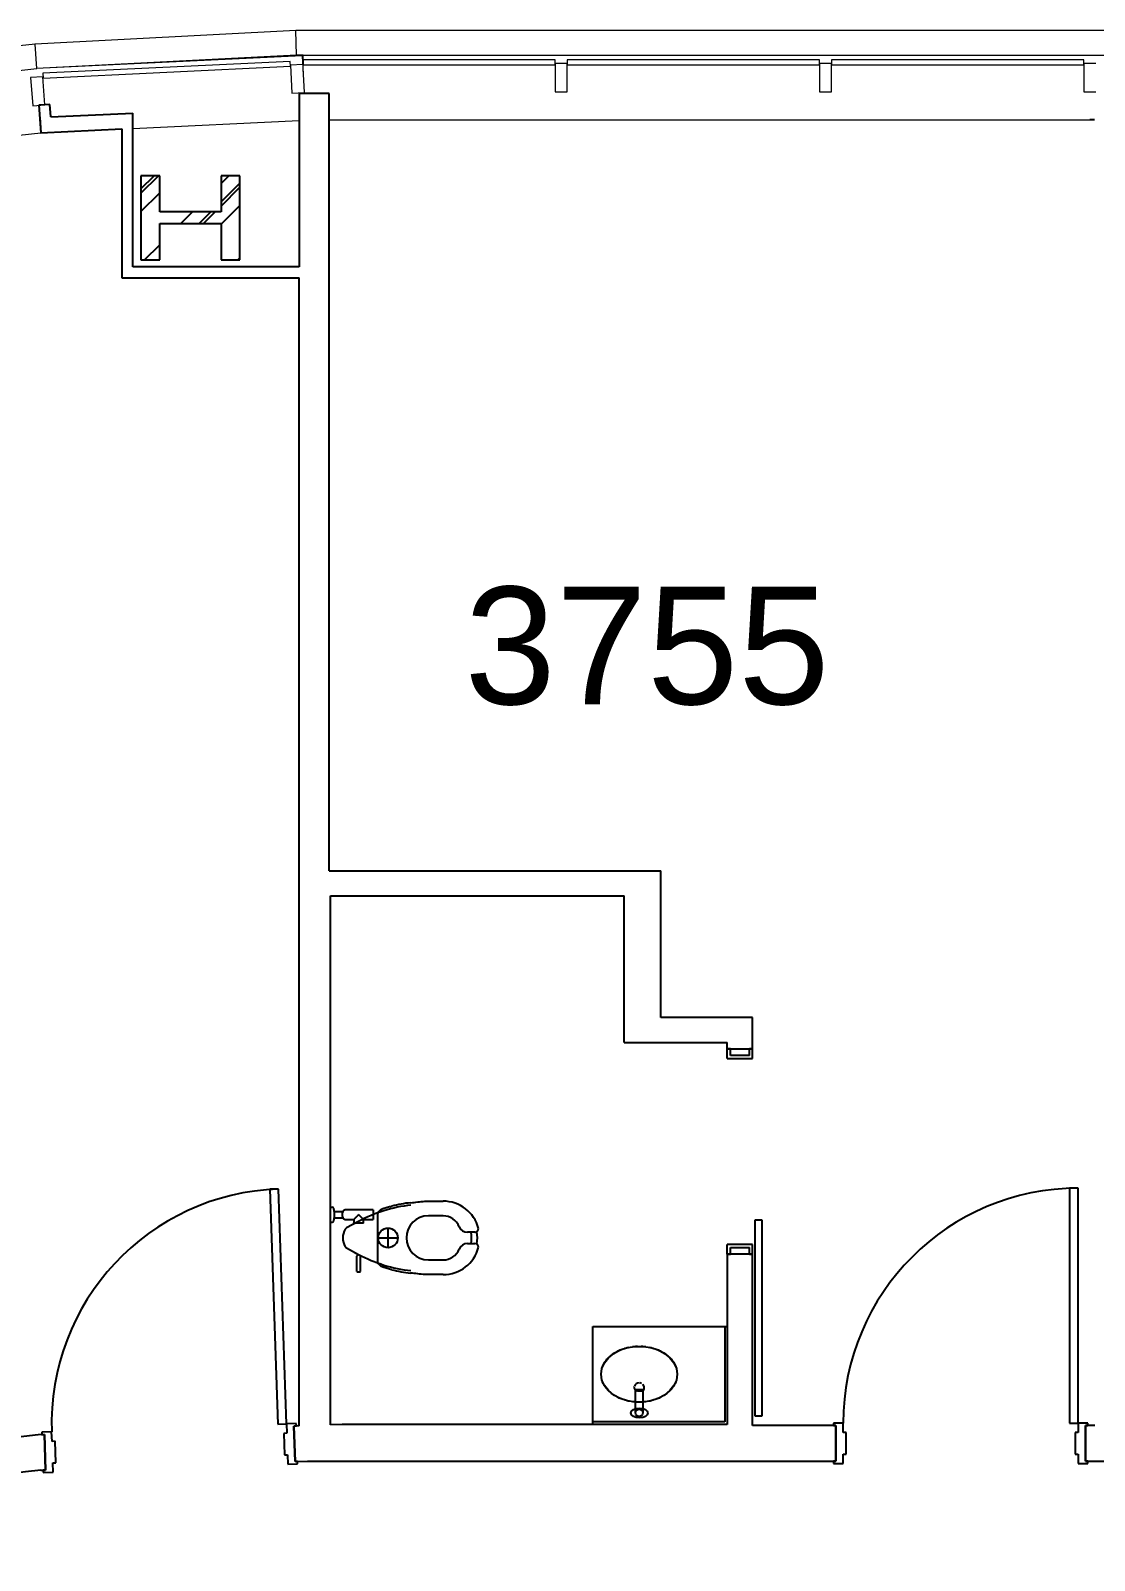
# Model space of a CAD drawing. Header units: inches. Extents: x -1169 to 5569, y -44 to 4300.
# Drawn here: x 822.9 to 1040.3, y 3944.8 to 4257.3 of the extents above; entities that cross this region are included whole.
import ezdxf

# ---------------------------------------------------------------- set-up
doc = ezdxf.new("R2010")
doc.units = ezdxf.units.IN
doc.header["$LTSCALE"] = 96
doc.header["$MEASUREMENT"] = 0
for name, color, linetype in [('A-ANNO-ROOM', 4, 'CONTINUOUS'), ('A-COLS', 5, 'CONTINUOUS'), ('A-DOOR', 2, 'CONTINUOUS'), ('A-FLOR-PFIX', 2, 'CONTINUOUS'), ('A-GLAZ', 2, 'CONTINUOUS'), ('A-WALL-FULL', 6, 'CONTINUOUS')]:
    doc.layers.add(name, color=color, linetype=linetype)
doc.styles.add('Arial', font='arial.ttf')

msp = doc.modelspace()

# ---------------------------------------------------------------- linework, layer by layer
at = {"layer": 'A-COLS'}
for p, q in [((845.48, 4224.12), (849.03, 4227.68)), ((849.3, 4227.68), (845.48, 4227.68)), ((845.48, 4227.68), (845.48, 4210.48)), ((845.48, 4224.99), (848.16, 4227.68)), ((849.3, 4220.27), (849.3, 4227.68)), ((861.86, 4226.1), (863.43, 4227.68)), ((865.68, 4227.68), (861.86, 4227.68)), ((861.86, 4227.68), (861.86, 4220.27)), ((861.86, 4222.37), (865.68, 4226.19)), ((865.68, 4210.48), (865.68, 4227.68)), ((845.48, 4220.39), (849.3, 4224.21)), ((861.86, 4221.49), (865.68, 4225.32)), ((861.86, 4220.27), (849.3, 4220.27)), ((853.64, 4217.89), (856.02, 4220.27)), ((857.38, 4217.89), (859.76, 4220.27)), ((858.25, 4217.89), (860.63, 4220.27)), ((861.86, 4217.76), (865.68, 4221.58)), ((849.3, 4210.48), (849.3, 4217.89)), ((849.3, 4217.89), (861.86, 4217.89)), ((861.86, 4217.89), (861.86, 4210.48)), ((846.23, 4210.48), (849.3, 4213.54)), ((845.48, 4210.48), (849.3, 4210.48)), ((861.86, 4210.48), (865.68, 4210.48)), ((865.24, 4210.48), (865.68, 4210.92))]:
    msp.add_line(p, q, dxfattribs=at)
at = {"layer": 'A-DOOR'}
for p, q in [((965.27, 4047.33), (965.27, 4049.33)), ((965.89, 4049.33), (965.27, 4049.33)), ((965.89, 4049.33), (965.27, 4049.33)), ((965.89, 4047.95), (965.89, 4049.33)), ((969.77, 4047.96), (965.89, 4047.96)), ((969.77, 4047.95), (965.89, 4047.95)), ((970.39, 4049.33), (969.77, 4049.33)), ((969.77, 4047.95), (969.77, 4049.33)), ((970.39, 4049.33), (969.77, 4049.33)), ((970.39, 4047.33), (970.39, 4049.33)), ((965.27, 4047.33), (970.39, 4047.33)), ((965.27, 4047.33), (970.39, 4047.33)), ((873.56, 4020.66), (871.81, 4020.6)), ((871.81, 4020.6), (873.46, 3972.63)), ((875.21, 3972.69), (873.56, 4020.66)), ((1035.2, 4020.83), (1035.2, 3972.83)), ((1036.95, 4020.83), (1035.2, 4020.83)), ((1036.95, 3972.83), (1036.95, 4020.83)), ((972.39, 4014.33), (970.89, 4014.33)), ((970.89, 4014.33), (970.89, 3974.33)), ((972.39, 3974.33), (972.39, 4014.33)), ((965.27, 4007.33), (965.27, 4009.33)), ((970.39, 4009.33), (965.27, 4009.33)), ((970.39, 4009.33), (965.27, 4009.33)), ((965.27, 4007.33), (965.89, 4007.33)), ((965.27, 4007.33), (965.89, 4007.33)), ((965.89, 4007.33), (965.89, 4008.71)), ((965.89, 4008.71), (969.77, 4008.71)), ((965.89, 4008.7), (969.77, 4008.7)), ((969.77, 4007.33), (969.77, 4008.71)), ((969.77, 4007.33), (970.39, 4007.33)), ((969.77, 4007.33), (970.39, 4007.33)), ((970.39, 4007.33), (970.39, 4009.33)), ((873.46, 3972.63), (875.21, 3972.69)), ((877.2, 3972.75), (875.21, 3972.69)), ((875.21, 3972.69), (875.27, 3970.75)), ((877.22, 3972.25), (877.2, 3972.75)), ((970.89, 3974.33), (972.39, 3974.33)), ((986.95, 3972.83), (986.95, 3972.33)), ((988.95, 3972.83), (986.95, 3972.83)), ((988.95, 3970.89), (988.95, 3972.83)), ((1035.2, 3972.83), (1036.95, 3972.83)), ((1038.95, 3972.83), (1036.95, 3972.83)), ((1036.95, 3972.83), (1036.95, 3970.89)), ((1038.95, 3972.33), (1038.95, 3972.83)), ((827.23, 3971.04), (825.23, 3970.97)), ((825.23, 3970.97), (825.25, 3970.47)), ((825.25, 3970.47), (825.75, 3970.49)), ((825.75, 3970.49), (826, 3963.24)), ((827.3, 3969.1), (827.23, 3971.04)), ((875.27, 3970.75), (874.65, 3970.73)), ((874.65, 3970.73), (874.8, 3966.36)), ((876.72, 3972.24), (877.22, 3972.25)), ((876.97, 3964.99), (876.72, 3972.24)), ((986.95, 3972.33), (987.45, 3972.33)), ((987.45, 3972.33), (987.45, 3965.08)), ((989.58, 3970.89), (988.95, 3970.89)), ((989.58, 3966.51), (989.58, 3970.89)), ((1036.95, 3970.89), (1036.33, 3970.89)), ((1036.33, 3970.89), (1036.33, 3966.51)), ((1038.45, 3965.08), (1038.45, 3972.33)), ((1038.45, 3972.33), (1038.95, 3972.33)), ((827.92, 3969.12), (827.3, 3969.1)), ((828.07, 3964.75), (827.92, 3969.12)), ((874.8, 3966.36), (875.42, 3966.38)), ((875.42, 3966.38), (875.49, 3964.44)), ((988.95, 3964.58), (988.95, 3966.51)), ((988.95, 3966.51), (989.58, 3966.51)), ((1036.33, 3966.51), (1036.95, 3966.51)), ((1036.95, 3966.51), (1036.95, 3964.58)), ((826, 3963.24), (825.5, 3963.22)), ((825.5, 3963.22), (825.52, 3962.72)), ((827.45, 3964.73), (828.07, 3964.75)), ((827.52, 3962.79), (827.45, 3964.73)), ((875.49, 3964.44), (877.49, 3964.51)), ((877.47, 3965.01), (876.97, 3964.99)), ((877.49, 3964.51), (877.47, 3965.01)), ((987.45, 3965.08), (986.95, 3965.08)), ((986.95, 3965.08), (986.95, 3964.58)), ((986.95, 3964.58), (988.95, 3964.58)), ((1036.95, 3964.58), (1038.95, 3964.58)), ((1038.95, 3965.08), (1038.45, 3965.08)), ((1038.95, 3964.58), (1038.95, 3965.08)), ((825.52, 3962.72), (827.52, 3962.79))]:
    msp.add_line(p, q, dxfattribs=at)
for centre, start, end in [((875.21, 3972.69), 91.9685, 181.9685), ((875.21, 3972.69), 91.9685, 181.9685), ((1036.95, 3972.83), 90, 180), ((1036.95, 3972.83), 90, 180)]:
    msp.add_arc(centre, 48, start, end, dxfattribs=at)
at = {"layer": 'A-FLOR-PFIX'}
for p, q in [((884.2, 4016.98), (884.56, 4016.98)), ((892.95, 4016.43), (887.2, 4016.43)), ((892.95, 4016.43), (892.95, 4016.13)), ((892.95, 4016.13), (892.95, 4015.68)), ((903.47, 4018.18), (907.2, 4018.18)), ((884.2, 4013.87), (884.56, 4013.87)), ((884.95, 4016.05), (886.77, 4016.05)), ((884.95, 4016.05), (884.95, 4014.8)), ((884.95, 4014.8), (886.77, 4014.8)), ((887.2, 4014.43), (888.95, 4014.43)), ((889.95, 4014.04), (887.48, 4012.71)), ((888.9, 4013.72), (888.9, 4013.48)), ((888.95, 4014.43), (888.95, 4013.68)), ((889.09, 4013.68), (888.95, 4013.68)), ((889.24, 4013.68), (889.09, 4013.68)), ((889.69, 4013.68), (889.24, 4013.68)), ((890.21, 4013.68), (889.69, 4013.68)), ((890.45, 4013.68), (890.21, 4013.68)), ((890.66, 4013.68), (890.45, 4013.68)), ((890.95, 4013.68), (890.66, 4013.68)), ((890.95, 4013.68), (890.95, 4014.43)), ((890.95, 4014.43), (892.95, 4014.43)), ((892.95, 4015.68), (892.95, 4015.43)), ((892.95, 4015.43), (892.95, 4015.17)), ((892.95, 4015.17), (892.95, 4014.93)), ((892.95, 4014.93), (892.95, 4014.56)), ((892.95, 4014.56), (892.95, 4014.43)), ((893.85, 4006.12), (893.85, 4015.24)), ((907.2, 4015.18), (904.2, 4015.18)), ((893.95, 4010.68), (897.95, 4010.68)), ((895.95, 4008.68), (895.95, 4012.68)), ((913.66, 4011.82), (912.16, 4011.82)), ((887.48, 4008.64), (889.95, 4007.31)), ((889.34, 4007.58), (889.45, 4007.58)), ((889.6, 4003.82), (889.6, 4006.96)), ((890.31, 4003.82), (890.31, 4006.96)), ((912.16, 4009.54), (913.66, 4009.54)), ((889.68, 4003.72), (890.23, 4003.72)), ((904.2, 4006.18), (907.2, 4006.18)), ((907.2, 4003.18), (903.47, 4003.18)), ((937.77, 3992.58), (965.27, 3992.58)), ((937.77, 3972.58), (937.77, 3992.58)), ((964.77, 3992.58), (964.77, 3973.08)), ((943.37, 3987.78), (944.86, 3988.27)), ((944.86, 3988.27), (946.45, 3988.51)), ((946.45, 3988.51), (948.08, 3988.51)), ((948.08, 3988.51), (949.67, 3988.27)), ((949.67, 3988.27), (951.16, 3987.78)), ((939.65, 3984.02), (940.16, 3985.15)), ((940.16, 3985.15), (940.97, 3986.19)), ((940.97, 3986.19), (942.06, 3987.08)), ((942.06, 3987.08), (943.37, 3987.78)), ((951.16, 3987.78), (952.47, 3987.08)), ((952.47, 3987.08), (953.56, 3986.19)), ((953.56, 3986.19), (954.37, 3985.15)), ((954.37, 3985.15), (954.88, 3984.02)), ((939.48, 3982.83), (939.65, 3984.02)), ((939.65, 3981.64), (939.48, 3982.83)), ((939.63, 3983.95), (939.71, 3984.19)), ((954.82, 3984.19), (954.9, 3983.95)), ((954.88, 3984.02), (955.05, 3982.83)), ((955.05, 3982.83), (954.88, 3981.64)), ((940.16, 3980.5), (939.65, 3981.64)), ((940.97, 3979.47), (940.16, 3980.5)), ((942.06, 3978.58), (940.97, 3979.47)), ((946.27, 3980.14), (946.29, 3980.29)), ((946.43, 3979.73), (946.27, 3980.14)), ((946.95, 3979.38), (946.43, 3979.73)), ((946.52, 3979.68), (948.02, 3979.68)), ((946.52, 3974.93), (946.52, 3979.68)), ((947.87, 3979.37), (946.95, 3979.38)), ((948.05, 3979.5), (947.87, 3979.37)), ((947.94, 3980.81), (948.23, 3980.33)), ((948.02, 3979.68), (948.02, 3974.93)), ((948.23, 3979.85), (948.05, 3979.5)), ((948.23, 3980.33), (948.23, 3979.85)), ((953.56, 3979.47), (952.47, 3978.58)), ((954.37, 3980.5), (953.56, 3979.47)), ((954.88, 3981.64), (954.37, 3980.5)), ((943.37, 3977.87), (942.06, 3978.58)), ((944.86, 3977.39), (943.37, 3977.87)), ((946.45, 3977.14), (944.86, 3977.39)), ((948.08, 3977.14), (946.45, 3977.14)), ((949.67, 3977.39), (948.08, 3977.14)), ((951.16, 3977.87), (949.67, 3977.39)), ((952.47, 3978.58), (951.16, 3977.87)), ((964.77, 3973.08), (937.77, 3973.08))]:
    msp.add_line(p, q, dxfattribs=at)
for centre, radius in [((895.95, 4010.68), 2), ((947.27, 3974.93), 0.75)]:
    msp.add_circle(centre, radius, dxfattribs=at)
for centre, radius, start, end in [((884.51, 4016.63), 0.358, 16.7178, 81.2822), ((882.59, 4016.05), 2.36, 0, 16.7178), ((887.69, 4015.43), 1.12, 116.3464, 243.5621), ((903.82, 3988.25), 29.29, 96.2648, 118.2642), ((903.82, 3988.25), 29.79, 96.2648, 103.8263), ((873.63, 4276.6), 260.14, 275.9435, 276.5861), ((907.2, 4010.68), 7.5, 14.8879, 90), ((884.51, 4014.22), 0.358, 278.7178, 343.2822), ((882.59, 4014.8), 2.36, 343.2822, 0), ((889.14, 4013.49), 0.33, 125.0019, 137.2424), ((904.2, 4010.68), 4.5, 90, 270), ((907.2, 4011.63), 3.55, 21.7763, 90), ((890.38, 4010.68), 3.67, 150.8866, 209.3), ((887.95, 4011.83), 1, 118.2642, 140.968), ((912.16, 4013.61), 1.79, 201.7763, 270), ((906.57, 4010.68), 6.45, 349.8161, 10.1839), ((913.66, 4012.6), 0.787, 270, 0), ((907.2, 4010.68), 7, 349.5998, 10.4002), ((887.95, 4009.52), 1, 219.5594, 241.7358), ((889.6, 4007.99), 0.488, 215.7408, 238.3112), ((890.11, 4007.68), 0.58, 196.8881, 221.3398), ((889.77, 4006.96), 0.173, 122.9352, 178.9352), ((889.56, 4007.2), 0.149, 318.6602, 41.3398), ((903.82, 4033.1), 29.29, 241.7358, 263.7352), ((890.34, 4007.2), 0.149, 182.3253, 221.3398), ((890.13, 4006.96), 0.173, 1.0648, 57.0648), ((907.2, 4010.68), 7.5, 270, 345.1121), ((907.2, 4009.72), 3.55, 270, 338.2237), ((912.16, 4007.74), 1.79, 90, 158.2237), ((913.66, 4008.75), 0.787, 0, 90), ((889.71, 4003.83), 0.116, 186.3864, 251.6136), ((890.19, 4003.83), 0.116, 288.3864, 353.6136), ((903.82, 4033.1), 29.79, 256.1737, 263.7352), ((873.63, 3744.75), 260.14, 83.4139, 84.0565), ((947.27, 3980.08), 1, 91.4853, 162), ((947.27, 3980.08), 1, 62.4389, 80.9999)]:
    msp.add_arc(centre, radius, start, end, dxfattribs=at)
msp.add_ellipse((889.1, 4012.66), major_axis=(0, 1.12), ratio=0.5, start_param=0.260484, end_param=0.3552, dxfattribs=at)
msp.add_ellipse((947.31, 3974.92), major_axis=(1.75, 0), ratio=0.571429, dxfattribs=at)
for points, knots in [([(893.85, 4015.24), (893.85, 4015.37), (893.87, 4015.56), (893.95, 4015.8), (894.03, 4015.96), (894.11, 4016.09), (894.19, 4016.19), (894.25, 4016.26), (894.31, 4016.32), (894.4, 4016.4), (894.52, 4016.49), (894.68, 4016.58), (894.81, 4016.64), (894.9, 4016.67)], [0, 0, 0, 0, 0.2, 0.3, 0.4, 0.475, 0.55, 0.5875, 0.625, 0.7, 0.775, 0.85, 1, 1, 1, 1]), ([(889.17, 4014.64), (889.16, 4014.63), (889.14, 4014.61), (889.11, 4014.58), (889.08, 4014.56), (889.06, 4014.53), (889.03, 4014.51), (889.01, 4014.48), (888.99, 4014.46), (888.98, 4014.45)], [0.625, 0.625, 0.625, 0.625, 0.65625, 0.6875, 0.71875, 0.75, 0.78125, 0.8125, 0.8749999, 0.8749999, 0.8749999, 0.8749999]), ([(889.31, 4014.78), (889.29, 4014.77), (889.27, 4014.74), (889.24, 4014.71), (889.2, 4014.68), (889.18, 4014.65), (889.17, 4014.64)], [0.5000002, 0.5000002, 0.5000002, 0.5000002, 0.53125, 0.5625, 0.59375, 0.625, 0.625, 0.625, 0.625]), ([(889.46, 4014.93), (889.43, 4014.91), (889.39, 4014.87), (889.34, 4014.82), (889.32, 4014.79), (889.31, 4014.78)], [0.375, 0.375, 0.375, 0.375, 0.4375, 0.46875, 0.5, 0.5, 0.5, 0.5]), ([(889.62, 4015.09), (889.59, 4015.06), (889.54, 4015.01), (889.48, 4014.96), (889.46, 4014.93)], [0.25, 0.25, 0.25, 0.25, 0.3125, 0.375, 0.375, 0.375, 0.375]), ([(890.51, 4014.87), (890.5, 4014.88), (890.47, 4014.91), (890.41, 4014.97), (890.36, 4015.02), (890.33, 4015.05)], [0.5714286, 0.5714286, 0.5714286, 0.5714286, 0.6071429, 0.6428571, 0.7142855, 0.7142855, 0.7142855, 0.7142855]), ([(890.68, 4014.7), (890.66, 4014.71), (890.64, 4014.74), (890.58, 4014.79), (890.54, 4014.84), (890.51, 4014.87)], [0.4285714, 0.4285714, 0.4285714, 0.4285714, 0.4642857, 0.5, 0.5714284, 0.5714284, 0.5714284, 0.5714284]), ([(890.95, 4014.43), (890.95, 4014.43), (890.95, 4014.43), (890.93, 4014.45), (890.92, 4014.46), (890.9, 4014.48), (890.87, 4014.5), (890.85, 4014.53), (890.82, 4014.56), (890.79, 4014.59), (890.75, 4014.63), (890.72, 4014.66), (890.69, 4014.69), (890.68, 4014.7)], [0, 0, 0, 0, 0.0714286, 0.1071429, 0.1428571, 0.1785714, 0.2142857, 0.25, 0.2857143, 0.3214286, 0.3571429, 0.3928571, 0.4285713, 0.4285713, 0.4285713, 0.4285713]), ([(894.9, 4004.68), (894.78, 4004.72), (894.61, 4004.8), (894.4, 4004.95), (894.26, 4005.07), (894.14, 4005.22), (894, 4005.43), (893.88, 4005.73), (893.85, 4005.99), (893.85, 4006.12)], [0, 0, 0, 0, 0.2, 0.3, 0.4, 0.5, 0.6, 0.8, 1, 1, 1, 1]), ([(944.25, 3988.1), (944.32, 3988.12), (944.64, 3988.21), (944.96, 3988.29), (945.21, 3988.34)], [4.3201203, 4.3201203, 4.3201203, 4.3201203, 4.3498975, 4.4498221, 4.4498221, 4.4498221, 4.4498221]), ([(945.92, 3988.46), (946.05, 3988.48), (946.37, 3988.51), (946.7, 3988.53), (946.89, 3988.54)], [4.541704, 4.541704, 4.541704, 4.541704, 4.5915585, 4.6652167, 4.6652167, 4.6652167, 4.6652167]), ([(947.64, 3988.54), (947.83, 3988.53), (948.16, 3988.51), (948.48, 3988.48), (948.61, 3988.46)], [4.7595613, 4.7595613, 4.7595613, 4.7595613, 4.8332195, 4.883074, 4.883074, 4.883074, 4.883074]), ([(949.32, 3988.34), (949.57, 3988.29), (949.89, 3988.21), (950.21, 3988.12), (950.28, 3988.1)], [4.9749558, 4.9749558, 4.9749558, 4.9749558, 5.0748804, 5.1046577, 5.1046577, 5.1046577, 5.1046577]), ([(939.67, 3984.06), (939.68, 3984.1), (939.8, 3984.49), (939.99, 3984.88), (940.2, 3985.22)], [3.3659921, 3.3659921, 3.3659921, 3.3659921, 3.3832536, 3.5832545, 3.5832545, 3.5832545, 3.5832545]), ([(940.22, 3985.25), (940.26, 3985.31), (940.5, 3985.67), (940.8, 3986.02), (941.08, 3986.28)], [3.5903916, 3.5903916, 3.5903916, 3.5903916, 3.6249146, 3.8026973, 3.8026973, 3.8026973, 3.8026973]), ([(941.39, 3986.57), (941.39, 3986.57), (941.65, 3986.79), (941.94, 3987), (942.24, 3987.19)], [3.8663935, 3.8663935, 3.8663935, 3.8663935, 3.8665756, 4.0199157, 4.0199157, 4.0199157, 4.0199157]), ([(942.7, 3987.45), (942.73, 3987.47), (943.03, 3987.63), (943.35, 3987.77), (943.64, 3987.88)], [4.0945479, 4.0945479, 4.0945479, 4.0945479, 4.1082365, 4.2352464, 4.2352464, 4.2352464, 4.2352464]), ([(950.89, 3987.88), (951.18, 3987.77), (951.5, 3987.63), (951.8, 3987.47), (951.83, 3987.45)], [5.1895316, 5.1895316, 5.1895316, 5.1895316, 5.3165414, 5.3302301, 5.3302301, 5.3302301, 5.3302301]), ([(952.29, 3987.19), (952.59, 3987), (952.88, 3986.79), (953.14, 3986.57), (953.14, 3986.57)], [5.4048623, 5.4048623, 5.4048623, 5.4048623, 5.5582024, 5.5583845, 5.5583845, 5.5583845, 5.5583845]), ([(953.45, 3986.28), (953.73, 3986.02), (954.01, 3985.67), (954.27, 3985.31), (954.31, 3985.26)], [5.6220806, 5.6220806, 5.6220806, 5.6220806, 5.7998634, 5.8343864, 5.8343864, 5.8343864, 5.8343864]), ([(954.33, 3985.22), (954.54, 3984.88), (954.75, 3984.49), (954.85, 3984.1), (954.85, 3984.06)], [5.8415235, 5.8415235, 5.8415235, 5.8415235, 6.0415243, 6.0587858, 6.0587858, 6.0587858, 6.0587858]), ([(940.2, 3980.43), (939.99, 3980.78), (939.78, 3981.16), (939.68, 3981.56), (939.68, 3981.59)], [2.6999308, 2.6999308, 2.6999308, 2.6999308, 2.8999317, 2.9171932, 2.9171932, 2.9171932, 2.9171932]), ([(941.08, 3979.37), (940.8, 3979.64), (940.52, 3979.98), (940.26, 3980.34), (940.22, 3980.4)], [2.480488, 2.480488, 2.480488, 2.480488, 2.6582707, 2.6927937, 2.6927937, 2.6927937, 2.6927937]), ([(942.24, 3978.46), (941.94, 3978.66), (941.65, 3978.86), (941.39, 3979.08), (941.39, 3979.08)], [2.2632696, 2.2632696, 2.2632696, 2.2632696, 2.4166097, 2.4167919, 2.4167919, 2.4167919, 2.4167919]), ([(953.14, 3979.08), (953.14, 3979.08), (952.88, 3978.86), (952.59, 3978.66), (952.29, 3978.46)], [0.7248008, 0.7248008, 0.7248008, 0.7248008, 0.7249829, 0.878323, 0.878323, 0.878323, 0.878323]), ([(954.31, 3980.4), (954.27, 3980.34), (954.03, 3979.98), (953.73, 3979.64), (953.45, 3979.37)], [0.448799, 0.448799, 0.448799, 0.448799, 0.4833219, 0.6611047, 0.6611047, 0.6611047, 0.6611047]), ([(954.86, 3981.59), (954.85, 3981.56), (954.73, 3981.16), (954.54, 3980.78), (954.33, 3980.43)], [0.2243995, 0.2243995, 0.2243995, 0.2243995, 0.241661, 0.4416618, 0.4416618, 0.4416618, 0.4416618]), ([(943.64, 3977.77), (943.35, 3977.88), (943.03, 3978.03), (942.73, 3978.18), (942.7, 3978.2)], [2.0479389, 2.0479389, 2.0479389, 2.0479389, 2.1749488, 2.1886374, 2.1886374, 2.1886374, 2.1886374]), ([(945.21, 3977.31), (944.96, 3977.36), (944.64, 3977.44), (944.32, 3977.54), (944.25, 3977.56)], [1.8333632, 1.8333632, 1.8333632, 1.8333632, 1.9332878, 1.963065, 1.963065, 1.963065, 1.963065]), ([(946.89, 3977.11), (946.7, 3977.12), (946.37, 3977.14), (946.05, 3977.18), (945.92, 3977.19)], [1.6179686, 1.6179686, 1.6179686, 1.6179686, 1.6916268, 1.7414813, 1.7414813, 1.7414813, 1.7414813]), ([(948.61, 3977.19), (948.48, 3977.18), (948.16, 3977.14), (947.83, 3977.12), (947.64, 3977.11)], [1.4001113, 1.4001113, 1.4001113, 1.4001113, 1.4499658, 1.523624, 1.523624, 1.523624, 1.523624]), ([(950.28, 3977.56), (950.21, 3977.54), (949.89, 3977.44), (949.57, 3977.36), (949.32, 3977.31)], [1.1785276, 1.1785276, 1.1785276, 1.1785276, 1.2083049, 1.3082295, 1.3082295, 1.3082295, 1.3082295]), ([(951.83, 3978.2), (951.8, 3978.18), (951.5, 3978.03), (951.18, 3977.88), (950.89, 3977.77)], [0.9529552, 0.9529552, 0.9529552, 0.9529552, 0.9666439, 1.0936537, 1.0936537, 1.0936537, 1.0936537])]:
    msp.add_open_spline(points, degree=3, knots=knots, dxfattribs=at)
for points in [[(894.9, 4016.67), (895.19, 4016.76), (895.79, 4016.94), (896.4, 4017.1), (896.7, 4017.17)], [(888.98, 4014.45), (888.97, 4014.45), (888.96, 4014.43), (888.95, 4014.43), (888.95, 4014.43)], [(889.78, 4015.26), (889.73, 4015.2), (889.67, 4015.15), (889.62, 4015.09)], [(889.95, 4015.43), (889.9, 4015.37), (889.84, 4015.31), (889.78, 4015.26)], [(890.14, 4015.23), (890.08, 4015.3), (890.02, 4015.36), (889.95, 4015.43)], [(890.33, 4015.05), (890.27, 4015.11), (890.21, 4015.17), (890.14, 4015.23)], [(896.7, 4004.18), (896.4, 4004.25), (895.79, 4004.41), (895.19, 4004.59), (894.9, 4004.68)]]:
    msp.add_open_spline(points, degree=3, dxfattribs=at)
at = {"layer": 'A-GLAZ', "lineweight": 13}
for p, q in [((877.12, 4257.33), (823.84, 4254.56)), ((877.25, 4252.33), (877.12, 4257.33)), ((2036.33, 4257.33), (877.12, 4257.33)), ((823.84, 4254.56), (770.4, 4248.97)), ((823.84, 4254.56), (823.79, 4254.56)), ((824.23, 4249.58), (823.84, 4254.56)), ((878.44, 4252.15), (824.05, 4249.56)), ((877.25, 4252.33), (824.23, 4249.58)), ((875.99, 4251.03), (825.43, 4248.62)), ((876.04, 4250.04), (875.99, 4251.03)), ((878.59, 4252.33), (877.25, 4252.33)), ((878.44, 4252.15), (878.8, 4244.66)), ((878.47, 4251.58), (878.59, 4251.58)), ((878.47, 4251.57), (878.59, 4251.58)), ((878.59, 4251.33), (878.59, 4252.33)), ((878.59, 4252.33), (2036.33, 4252.33)), ((930.08, 4251.33), (878.59, 4251.33)), ((878.59, 4251.33), (878.59, 4250.33)), ((930.08, 4250.33), (930.08, 4251.33)), ((984.08, 4251.33), (932.58, 4251.33)), ((932.58, 4251.33), (932.58, 4250.33)), ((984.08, 4250.33), (984.08, 4251.33)), ((1038.08, 4251.33), (986.58, 4251.33)), ((986.58, 4251.33), (986.58, 4250.33)), ((1038.08, 4250.33), (1038.08, 4251.33)), ((771.06, 4244.01), (824.23, 4249.58)), ((825.43, 4248.62), (825.48, 4247.63)), ((825.48, 4247.63), (876.04, 4250.04)), ((878.52, 4250.4), (876.02, 4250.29)), ((876.02, 4250.29), (876.3, 4244.54)), ((878.59, 4250.33), (930.08, 4250.33)), ((878.59, 4248.97), (878.59, 4250.33)), ((932.58, 4250.33), (984.08, 4250.33)), ((986.58, 4250.33), (1038.08, 4250.33)), ((876.3, 4244.54), (878.8, 4244.66)), ((878.59, 4244.48), (878.59, 4244.65)), ((878.8, 4244.66), (878.8, 4244.48)), ((877.83, 4238.86), (843.83, 4237.24)), ((883.95, 4239.08), (1040.26, 4239.08)), ((825.05, 4236.34), (772.81, 4230.87)), ((841.58, 4237.13), (825.05, 4236.34))]:
    msp.add_line(p, q, dxfattribs=at)
at = {"layer": 'A-GLAZ', "lineweight": 13, "extrusion": (0, 0, -1)}
for p, q in [((932.58, 4250.58), (930.08, 4250.58)), ((930.08, 4250.58), (930.08, 4244.83)), ((932.58, 4244.83), (932.58, 4250.58)), ((986.58, 4250.58), (984.08, 4250.58)), ((984.08, 4250.58), (984.08, 4244.83)), ((986.58, 4244.83), (986.58, 4250.58)), ((1040.58, 4250.58), (1038.08, 4250.58)), ((1038.08, 4250.58), (1038.08, 4244.83)), ((825.43, 4247.91), (822.93, 4247.72)), ((822.93, 4247.72), (823.37, 4241.98)), ((825.86, 4242.17), (825.43, 4247.91)), ((930.08, 4244.83), (932.58, 4244.83)), ((984.08, 4244.83), (986.58, 4244.83)), ((1038.08, 4244.83), (1040.58, 4244.83)), ((823.37, 4241.98), (825.86, 4242.17))]:
    msp.add_line(p, q, dxfattribs=at)
at = {"layer": 'A-GLAZ'}
msp.add_line((1040.26, 4239.08), (1039.33, 4239.08), dxfattribs=at)
at = {"layer": 'A-WALL-FULL'}
for p, q in [((883.95, 4244.48), (877.83, 4244.48)), ((877.83, 4244.48), (877.83, 4209.08)), ((883.95, 4085.7), (883.95, 4244.48)), ((826.86, 4242.25), (824.62, 4242.08)), ((824.62, 4242.08), (825.05, 4236.47)), ((827.06, 4239.69), (826.86, 4242.25)), ((824.81, 4239.58), (825.04, 4236.47)), ((827.06, 4239.69), (843.83, 4240.49)), ((843.83, 4209.08), (843.83, 4240.49)), ((825.04, 4236.47), (841.58, 4237.26)), ((841.58, 4237.26), (841.58, 4206.83)), ((841.58, 4206.83), (877.83, 4206.83)), ((877.83, 4209.08), (843.83, 4209.08)), ((877.83, 3972.28), (877.83, 4206.83)), ((883.95, 4085.7), (951.7, 4085.7)), ((951.7, 4055.7), (951.7, 4085.7)), ((884.2, 3972.49), (884.2, 4080.58)), ((884.2, 4080.58), (944.2, 4080.58)), ((944.2, 4050.58), (944.2, 4080.58)), ((970.39, 4055.7), (951.7, 4055.7)), ((970.39, 4055.71), (966.98, 4055.71)), ((970.39, 4050.6), (970.39, 4055.71)), ((944.2, 4050.58), (965.27, 4050.58)), ((944.2, 4050.58), (965.27, 4050.58)), ((965.27, 4049.33), (965.27, 4050.58)), ((970.39, 4049.33), (970.39, 4050.58)), ((965.27, 4049.33), (970.39, 4049.33)), ((965.27, 4049.33), (970.39, 4049.33)), ((970.39, 4007.33), (965.27, 4007.33)), ((965.27, 4007.33), (965.27, 3972.58)), ((970.39, 4007.33), (965.27, 4007.33)), ((970.39, 3972.33), (970.39, 4007.33)), ((886.6, 3972.58), (884.2, 3972.49)), ((965.27, 3972.58), (886.62, 3972.58)), ((824.49, 3970.44), (816.23, 3969.5)), ((825.75, 3970.49), (824.49, 3970.44)), ((826, 3963.24), (825.75, 3970.49)), ((877.83, 3972.28), (876.72, 3972.24)), ((876.72, 3972.24), (876.97, 3964.99)), ((987.45, 3972.33), (970.39, 3972.33)), ((987.45, 3965.08), (987.45, 3972.33)), ((1040.33, 3972.33), (1038.45, 3972.33)), ((1038.45, 3972.33), (1038.45, 3965.08)), ((825, 3963.21), (826, 3963.24)), ((876.97, 3964.99), (879.47, 3965.08)), ((879.47, 3965.08), (965.27, 3965.08)), ((965.27, 3965.08), (987.45, 3965.08)), ((1038.45, 3965.08), (1048.33, 3965.08))]:
    msp.add_line(p, q, dxfattribs=at)
msp.add_arc((896.58, 3301.06), 666, 96.16978, 104.86017, dxfattribs=at)

# ---------------------------------------------------------------- texts
at = {"layer": 'A-ANNO-ROOM', "style": 'Arial'}
msp.add_text('3755', height=24, dxfattribs=at).set_placement((911.58, 4119.7))

doc.saveas('drawing.dxf')
